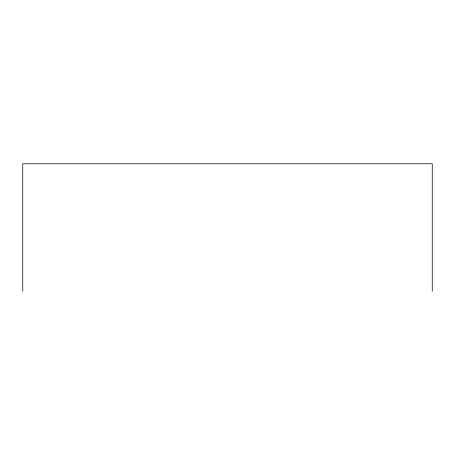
<?xml version="1.0" encoding="UTF-8"?>
<svg xmlns="http://www.w3.org/2000/svg" width="455" height="455" viewBox="0 0 455 455"><rect width="100%" height="100%" fill="white"/><g stroke="black" fill="none" stroke-linecap="round" stroke-linejoin="round"><path stroke-width="0.68" d="M432.25 291.234L432.25 163.766L22.75 163.766L22.75 291.234"/></g></svg>
